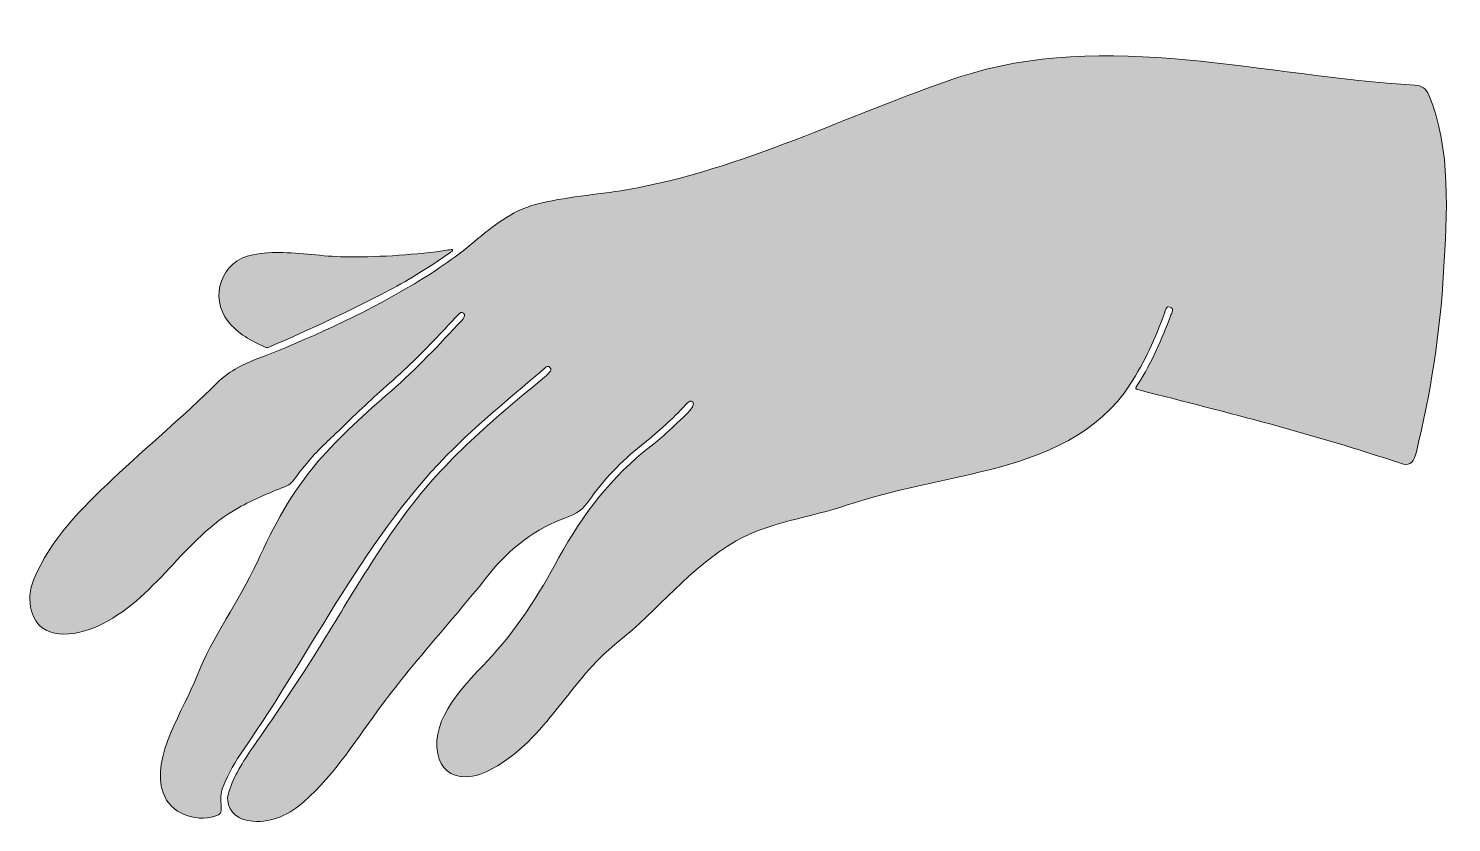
# Model space of a CAD drawing. Header units: inches. Extents: x 12.1 to 24.2, y -58.7 to -52.
import ezdxf

# ---------------------------------------------------------------- set-up
doc = ezdxf.new("R2010")
doc.units = ezdxf.units.IN
doc.header["$MEASUREMENT"] = 0
doc.layers.add('Layer 1', color=7, linetype='Continuous')

msp = doc.modelspace()

# ---------------------------------------------------------------- hatches: boundary and pattern name
at = {"layer": 'Layer 1', "true_color": 0xffffff}
h = msp.add_hatch(color=7, dxfattribs=at)
h.dxf.hatch_style = 2
edge = h.paths.add_edge_path()
edge.add_spline(control_points=[(21.54, -55.001), (21.514, -55.041), (21.514, -55.04), (21.559, -55.052), (22.302, -55.24), (23.036, -55.427), (23.764, -55.67), (23.832, -55.693), (23.867, -55.674), (23.889, -55.606), (23.892, -55.595), (23.895, -55.585), (23.898, -55.574), (24.021, -55.074), (24.099, -54.564), (24.129, -54.05), (24.157, -53.568), (24.196, -53.007), (24.004, -52.552), (23.982, -52.497), (23.942, -52.471), (23.885, -52.468), (22.633, -52.4), (21.256, -51.988), (20.021, -52.402), (19.079, -52.717), (18.192, -53.185), (17.208, -53.354), (16.95, -53.398), (16.687, -53.412), (16.433, -53.48), (16.233, -53.535), (16.076, -53.662), (15.92, -53.792), (15.749, -53.936), (15.567, -54.058), (15.374, -54.171), (14.957, -54.418), (14.514, -54.618), (14.063, -54.792), (13.943, -54.839), (13.832, -54.898), (13.74, -54.989), (13.456, -55.271), (13.148, -55.528), (12.856, -55.803), (12.595, -56.048), (12.326, -56.316), (12.187, -56.652), (12.15, -56.74), (12.141, -56.83), (12.168, -56.923), (12.241, -57.178), (12.532, -57.137), (12.722, -57.051), (13.217, -56.828), (13.455, -56.306), (13.92, -56.047), (14.046, -55.977), (14.179, -55.922), (14.313, -55.869), (14.346, -55.856), (14.372, -55.838), (14.393, -55.808), (14.436, -55.744), (14.486, -55.686), (14.536, -55.628), (14.613, -55.536), (14.704, -55.459), (14.789, -55.376), (14.924, -55.245), (15.059, -55.114), (15.201, -54.991), (15.36, -54.853), (15.507, -54.704), (15.651, -54.551), (15.695, -54.504), (15.739, -54.457), (15.783, -54.41), (15.795, -54.397), (15.81, -54.385), (15.827, -54.4), (15.844, -54.414), (15.833, -54.431), (15.823, -54.446), (15.82, -54.451), (15.816, -54.456), (15.812, -54.46), (15.619, -54.666), (15.426, -54.874), (15.213, -55.059), (14.996, -55.246), (14.782, -55.439), (14.594, -55.656), (14.371, -55.913), (14.219, -56.202), (14.078, -56.509), (13.925, -56.841), (13.701, -57.134), (13.567, -57.476), (13.463, -57.744), (13.175, -58.164), (13.282, -58.461), (13.345, -58.637), (13.549, -58.711), (13.721, -58.657), (13.769, -58.642), (13.778, -58.631), (13.774, -58.58), (13.77, -58.522), (13.767, -58.464), (13.79, -58.408), (13.836, -58.298), (13.893, -58.194), (13.962, -58.096), (14.55, -57.255), (15.01, -56.26), (15.749, -55.538), (15.993, -55.298), (16.261, -55.086), (16.518, -54.861), (16.531, -54.849), (16.545, -54.844), (16.559, -54.858), (16.573, -54.873), (16.568, -54.888), (16.556, -54.9), (16.537, -54.92), (16.518, -54.938), (16.497, -54.955), (16.08, -55.296), (15.666, -55.647), (15.344, -56.082), (15.037, -56.496), (14.786, -56.947), (14.51, -57.381), (14.364, -57.611), (14.209, -57.835), (14.053, -58.059), (13.972, -58.176), (13.893, -58.295), (13.846, -58.431), (13.835, -58.462), (13.825, -58.493), (13.829, -58.527), (13.841, -58.628), (13.923, -58.694), (14.041, -58.702), (14.213, -58.712), (14.354, -58.643), (14.477, -58.534), (14.744, -58.299), (14.927, -57.994), (15.138, -57.712), (15.424, -57.331), (15.748, -56.981), (16.045, -56.608), (16.221, -56.387), (16.436, -56.221), (16.704, -56.127), (16.783, -56.1), (16.842, -56.056), (16.889, -55.987), (17.012, -55.808), (17.163, -55.654), (17.333, -55.518), (17.457, -55.42), (17.577, -55.316), (17.685, -55.2), (17.698, -55.186), (17.71, -55.172), (17.724, -55.159), (17.737, -55.146), (17.752, -55.135), (17.769, -55.149), (17.809, -55.185), (17.648, -55.317), (17.622, -55.342), (17.555, -55.407), (17.486, -55.469), (17.413, -55.526), (17.082, -55.781), (16.833, -56.106), (16.635, -56.469), (16.466, -56.781), (16.271, -57.089), (16.026, -57.347), (15.838, -57.545), (15.55, -57.828), (15.608, -58.131), (15.631, -58.253), (15.718, -58.326), (15.842, -58.325), (15.926, -58.325), (16.001, -58.295), (16.073, -58.255), (16.528, -58.006), (16.729, -57.504), (17.126, -57.191), (17.479, -56.912), (17.741, -56.555), (18.137, -56.327), (18.411, -56.169), (18.772, -56.127), (19.072, -56.026), (19.469, -55.892), (19.876, -55.827), (20.281, -55.725), (20.742, -55.61), (21.208, -55.418), (21.475, -55.001), (21.596, -54.812), (21.688, -54.608), (21.766, -54.398), (21.775, -54.375), (21.774, -54.334), (21.812, -54.347), (21.849, -54.36), (21.826, -54.395), (21.818, -54.417), (21.742, -54.62), (21.657, -54.818), (21.54, -55.001)], knot_values=[0, 0, 0, 0, 1, 1, 1, 2, 2, 2, 3, 3, 3, 4, 4, 4, 5, 5, 5, 6, 6, 6, 7, 7, 7, 8, 8, 8, 9, 9, 9, 10, 10, 10, 11, 11, 11, 12, 12, 12, 13, 13, 13, 14, 14, 14, 15, 15, 15, 16, 16, 16, 17, 17, 17, 18, 18, 18, 19, 19, 19, 20, 20, 20, 21, 21, 21, 22, 22, 22, 23, 23, 23, 24, 24, 24, 25, 25, 25, 26, 26, 26, 27, 27, 27, 28, 28, 28, 29, 29, 29, 30, 30, 30, 31, 31, 31, 32, 32, 32, 33, 33, 33, 34, 34, 34, 35, 35, 35, 36, 36, 36, 37, 37, 37, 38, 38, 38, 39, 39, 39, 40, 40, 40, 41, 41, 41, 42, 42, 42, 43, 43, 43, 44, 44, 44, 45, 45, 45, 46, 46, 46, 47, 47, 47, 48, 48, 48, 49, 49, 49, 50, 50, 50, 51, 51, 51, 52, 52, 52, 53, 53, 53, 54, 54, 54, 55, 55, 55, 56, 56, 56, 57, 57, 57, 58, 58, 58, 59, 59, 59, 60, 60, 60, 61, 61, 61, 62, 62, 62, 63, 63, 63, 64, 64, 64, 65, 65, 65, 66, 66, 66, 67, 67, 67, 68, 68, 68, 69, 69, 69, 70, 70, 70, 71, 71, 71, 72, 72, 72, 73, 73, 73, 74, 74, 74, 74], degree=3, periodic=1)
h = msp.add_hatch(color=7, dxfattribs=at)
h.dxf.hatch_style = 2
edge = h.paths.add_edge_path()
edge.add_spline(control_points=[(14.147, -54.687), (14.164, -54.695), (14.177, -54.688), (14.191, -54.682), (14.532, -54.535), (14.867, -54.377), (15.196, -54.205), (15.375, -54.112), (15.543, -54.005), (15.708, -53.89), (15.719, -53.883), (15.739, -53.869), (15.736, -53.864), (15.733, -53.857), (15.712, -53.862), (15.7, -53.864), (15.421, -53.905), (15.136, -53.923), (14.854, -53.923), (14.668, -53.923), (14.483, -53.89), (14.298, -53.886), (14.212, -53.884), (14.127, -53.888), (14.041, -53.904), (13.777, -53.954), (13.668, -54.262), (13.833, -54.47), (13.916, -54.574), (14.029, -54.633), (14.147, -54.687)], knot_values=[0, 0, 0, 0, 1, 1, 1, 2, 2, 2, 3, 3, 3, 4, 4, 4, 5, 5, 5, 6, 6, 6, 7, 7, 7, 8, 8, 8, 9, 9, 9, 10, 10, 10, 10], degree=3, periodic=1)

# ---------------------------------------------------------------- linework, layer by layer
at = {"layer": 'Layer 1', "lineweight": 0}
for points, knots in [([(21.54, -55.001), (21.514, -55.041), (21.514, -55.04), (21.559, -55.052), (22.302, -55.24), (23.036, -55.427), (23.764, -55.67), (23.832, -55.693), (23.867, -55.674), (23.889, -55.606), (23.892, -55.595), (23.895, -55.585), (23.898, -55.574), (24.021, -55.074), (24.099, -54.564), (24.129, -54.05), (24.157, -53.568), (24.196, -53.007), (24.004, -52.552), (23.982, -52.497), (23.942, -52.471), (23.885, -52.468), (22.633, -52.4), (21.256, -51.988), (20.021, -52.402), (19.079, -52.717), (18.192, -53.185), (17.208, -53.354), (16.95, -53.398), (16.687, -53.412), (16.433, -53.48), (16.233, -53.535), (16.076, -53.662), (15.92, -53.792), (15.749, -53.936), (15.567, -54.058), (15.374, -54.171), (14.957, -54.418), (14.514, -54.618), (14.063, -54.792), (13.943, -54.839), (13.832, -54.898), (13.74, -54.989), (13.456, -55.271), (13.148, -55.528), (12.856, -55.803), (12.595, -56.048), (12.326, -56.316), (12.187, -56.652), (12.15, -56.74), (12.141, -56.83), (12.168, -56.923), (12.241, -57.178), (12.532, -57.137), (12.722, -57.051), (13.217, -56.828), (13.455, -56.306), (13.92, -56.047), (14.046, -55.977), (14.179, -55.922), (14.313, -55.869), (14.346, -55.856), (14.372, -55.838), (14.393, -55.808), (14.436, -55.744), (14.486, -55.686), (14.536, -55.628), (14.613, -55.536), (14.704, -55.459), (14.789, -55.376), (14.924, -55.245), (15.059, -55.114), (15.201, -54.991), (15.36, -54.853), (15.507, -54.704), (15.651, -54.551), (15.695, -54.504), (15.739, -54.457), (15.783, -54.41), (15.795, -54.397), (15.81, -54.385), (15.827, -54.4), (15.844, -54.414), (15.833, -54.431), (15.823, -54.446), (15.82, -54.451), (15.816, -54.456), (15.812, -54.46), (15.619, -54.666), (15.426, -54.874), (15.213, -55.059), (14.996, -55.246), (14.782, -55.439), (14.594, -55.656), (14.371, -55.913), (14.219, -56.202), (14.078, -56.509), (13.925, -56.841), (13.701, -57.134), (13.567, -57.476), (13.463, -57.744), (13.175, -58.164), (13.282, -58.461), (13.345, -58.637), (13.549, -58.711), (13.721, -58.657), (13.769, -58.642), (13.778, -58.631), (13.774, -58.58), (13.77, -58.522), (13.767, -58.464), (13.79, -58.408), (13.836, -58.298), (13.893, -58.194), (13.962, -58.096), (14.55, -57.255), (15.01, -56.26), (15.749, -55.538), (15.993, -55.298), (16.261, -55.086), (16.518, -54.861), (16.531, -54.849), (16.545, -54.844), (16.559, -54.858), (16.573, -54.873), (16.568, -54.888), (16.556, -54.9), (16.537, -54.92), (16.518, -54.938), (16.497, -54.955), (16.08, -55.296), (15.666, -55.647), (15.344, -56.082), (15.037, -56.496), (14.786, -56.947), (14.51, -57.381), (14.364, -57.611), (14.209, -57.835), (14.053, -58.059), (13.972, -58.176), (13.893, -58.295), (13.846, -58.431), (13.835, -58.462), (13.825, -58.493), (13.829, -58.527), (13.841, -58.628), (13.923, -58.694), (14.041, -58.702), (14.213, -58.712), (14.354, -58.643), (14.477, -58.534), (14.744, -58.299), (14.927, -57.994), (15.138, -57.712), (15.424, -57.331), (15.748, -56.981), (16.045, -56.608), (16.221, -56.387), (16.436, -56.221), (16.704, -56.127), (16.783, -56.1), (16.842, -56.056), (16.889, -55.987), (17.012, -55.808), (17.163, -55.654), (17.333, -55.518), (17.457, -55.42), (17.577, -55.316), (17.685, -55.2), (17.698, -55.186), (17.71, -55.172), (17.724, -55.159), (17.737, -55.146), (17.752, -55.135), (17.769, -55.149), (17.809, -55.185), (17.648, -55.317), (17.622, -55.342), (17.555, -55.407), (17.486, -55.469), (17.413, -55.526), (17.082, -55.781), (16.833, -56.106), (16.635, -56.469), (16.466, -56.781), (16.271, -57.089), (16.026, -57.347), (15.838, -57.545), (15.55, -57.828), (15.608, -58.131), (15.631, -58.253), (15.718, -58.326), (15.842, -58.325), (15.926, -58.325), (16.001, -58.295), (16.073, -58.255), (16.528, -58.006), (16.729, -57.504), (17.126, -57.191), (17.479, -56.912), (17.741, -56.555), (18.137, -56.327), (18.411, -56.169), (18.772, -56.127), (19.072, -56.026), (19.469, -55.892), (19.876, -55.827), (20.281, -55.725), (20.742, -55.61), (21.208, -55.418), (21.475, -55.001), (21.596, -54.812), (21.688, -54.608), (21.766, -54.398), (21.775, -54.375), (21.774, -54.334), (21.812, -54.347), (21.849, -54.36), (21.826, -54.395), (21.818, -54.417), (21.742, -54.62), (21.657, -54.818), (21.54, -55.001)], [0, 0, 0, 0, 1, 1, 1, 2, 2, 2, 3, 3, 3, 4, 4, 4, 5, 5, 5, 6, 6, 6, 7, 7, 7, 8, 8, 8, 9, 9, 9, 10, 10, 10, 11, 11, 11, 12, 12, 12, 13, 13, 13, 14, 14, 14, 15, 15, 15, 16, 16, 16, 17, 17, 17, 18, 18, 18, 19, 19, 19, 20, 20, 20, 21, 21, 21, 22, 22, 22, 23, 23, 23, 24, 24, 24, 25, 25, 25, 26, 26, 26, 27, 27, 27, 28, 28, 28, 29, 29, 29, 30, 30, 30, 31, 31, 31, 32, 32, 32, 33, 33, 33, 34, 34, 34, 35, 35, 35, 36, 36, 36, 37, 37, 37, 38, 38, 38, 39, 39, 39, 40, 40, 40, 41, 41, 41, 42, 42, 42, 43, 43, 43, 44, 44, 44, 45, 45, 45, 46, 46, 46, 47, 47, 47, 48, 48, 48, 49, 49, 49, 50, 50, 50, 51, 51, 51, 52, 52, 52, 53, 53, 53, 54, 54, 54, 55, 55, 55, 56, 56, 56, 57, 57, 57, 58, 58, 58, 59, 59, 59, 60, 60, 60, 61, 61, 61, 62, 62, 62, 63, 63, 63, 64, 64, 64, 65, 65, 65, 66, 66, 66, 67, 67, 67, 68, 68, 68, 69, 69, 69, 70, 70, 70, 71, 71, 71, 72, 72, 72, 73, 73, 73, 74, 74, 74, 74]), ([(14.147, -54.687), (14.164, -54.695), (14.177, -54.688), (14.191, -54.682), (14.532, -54.535), (14.867, -54.377), (15.196, -54.205), (15.375, -54.112), (15.543, -54.005), (15.708, -53.89), (15.719, -53.883), (15.739, -53.869), (15.736, -53.864), (15.733, -53.857), (15.712, -53.862), (15.7, -53.864), (15.421, -53.905), (15.136, -53.923), (14.854, -53.923), (14.668, -53.923), (14.483, -53.89), (14.298, -53.886), (14.212, -53.884), (14.127, -53.888), (14.041, -53.904), (13.777, -53.954), (13.668, -54.262), (13.833, -54.47), (13.916, -54.574), (14.029, -54.633), (14.147, -54.687)], [0, 0, 0, 0, 1, 1, 1, 2, 2, 2, 3, 3, 3, 4, 4, 4, 5, 5, 5, 6, 6, 6, 7, 7, 7, 8, 8, 8, 9, 9, 9, 10, 10, 10, 10])]:
    msp.add_open_spline(points, degree=3, knots=knots, dxfattribs=at)

doc.saveas('drawing.dxf')
